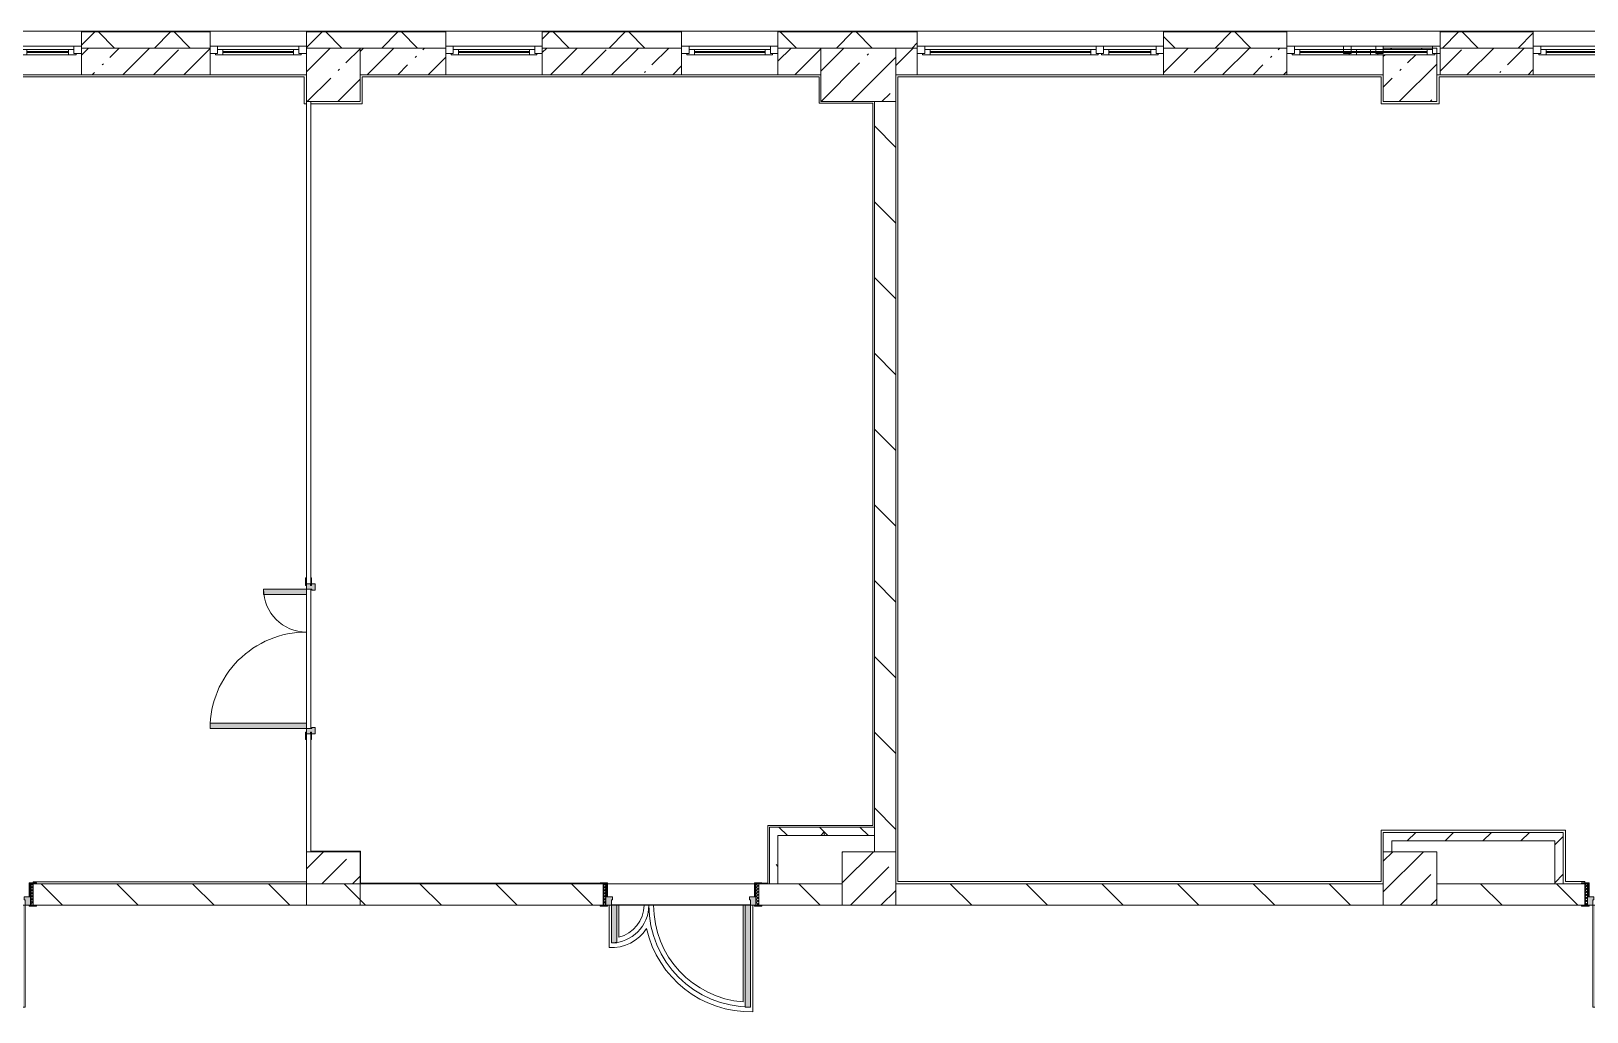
# Model space of a CAD drawing. Header units: millimetres. Extents: x 957 to 217451, y -8553 to 29000.
# Drawn here: x 193421 to 207941, y 12405 to 21558 of the extents above; entities that cross this region are included whole.
import ezdxf

# ---------------------------------------------------------------- set-up
doc = ezdxf.new("R2010")
doc.units = ezdxf.units.MM
for name, color, linetype, lineweight, true_color in [('A-DOOR-3', 7, 'Continuous', 5, 0xaaaaaa), ('A-DOOR-4', 7, 'Continuous', 5, 0xe2e2e2), ('A-DOOR-FRAM-3', 7, 'Continuous', 5, 0xe2e2e2), ('A-DOOR-FRAM-4', 7, 'Continuous', 5, 0xaaaaaa), ('A-FLOR-2', 7, 'Continuous', 5, 0xaaaaaa), ('I-WALL-4', 7, 'Continuous', 5, 0x787878)]:
    doc.layers.add(name, color=color, linetype=linetype, lineweight=lineweight, true_color=true_color)
for name, color, linetype, lineweight in [('A-GLAZ-2', 7, 'Continuous', 5), ('A-WALL', 7, 'Continuous', 9), ('A-WALL-2', 7, 'Continuous', 5), ('I-WALL-2', 7, 'Continuous', 5), ('S-COLS-2', 7, 'Continuous', 5)]:
    doc.layers.add(name, color=color, linetype=linetype, lineweight=lineweight)
pattern_1 = [(45, (90440.88, 0), (-285.1231, 285.1231), []), (45, (90726, 0), (-285.1231, 285.1231), [504.031, -100.806, 16.764, -84.042])]
pattern_2 = [(135, (90440.9, 0), (-353.5534, -353.5534), [])]
pattern_3 = [(135, (90440.9, 0), (-377.1708, -377.1708), [533.4, -88.9, 17.78, -88.9]), (135, (90440.9, 376.94), (-377.1708, -377.1708), []), (50, (90440.9, 0), (637.6445, -55.7866), [66.675, -733.425]), (355, (90440.9, 0), (-123.3494, 668.6992), [53.34, -586.74]), (100.451, (90494, -4.65), (514.299, 612.908), [56.665, -623.315]), (46.184, (90440.9, 177.8), (948.7764, -147.1497), [100.012, -1100.137]), (96.636, (90519.9, 165.5), (830.909, 865.997), [84.998, -934.973]), (351.184, (90440.9, 177.8), (830.918, 865.988), [80.01, -880.11]), (21, (90529.8, 133.35), (530.6506, -357.9283), [66.675, -733.425]), (326, (90529.8, 133.35), (216.308, 644.6585), [53.34, -586.74]), (71.451, (90574, 103.5), (746.9596, 286.7243), [56.665, -623.315]), (37.5, (90440.88, 0), (10.81053, 295.9426), [16.764, -562.864, 16.764, -578.866, -588.962]), (37.5, (90440.88, 0), (10.81053, 295.9426), [-1175.258, 16.764, -572.198]), (7.5, (90440.88, 0), (233.8692, 350.63175), [16.764, -322.834, 16.764, -549.529, -224.472]), (7.5, (90440.88, 0), (233.8692, 350.63175), [-905.891, 16.764, -207.708]), (327.5, (90242.63, 0), (474.5678, -20.0513), [16.764, -205.486, 16.764, -676.656, -920.115]), (327.5, (90242.63, 0), (474.5678, -20.0513), [-915.67, 16.764, -903.351]), (317.5, (90153.73, 0), (518.4522, 88.9934), [16.764, -272.161, 16.764, -443.738, -653.415]), (317.5, (90153.73, 0), (518.4522, 88.9934), [-749.427, 16.764, -636.651])]
pattern_4 = [(45, (90440.88, 0), (-176.7767, 176.7767), [])]

# ---------------------------------------------------------------- blocks, each defined once
blk = doc.blocks.new('120_Окно_СКБ_1Ст - 120_Окно_СКБ_1Ст 900х2500_h_ с форточкой-22877787-3_2_1_птичка')
at = {"layer": 'A-GLAZ-2'}
for p, q in [((-450, -127), (-450, -57)), ((-450, -57), (-380, -57)), ((450, -57), (-450, -57)), ((-380, -127), (-450, -127)), ((-450, -127), (-400, -127)), ((-380, -127), (-400, -127)), ((-400, -127), (-400, -137)), ((-400, -137), (400, -137)), ((400, -137), (-400, -137)), ((-380, -57), (-380, -127)), ((380, -87), (-380, -87)), ((-380, -87), (-380, -127)), ((-330, -137), (-330, -87)), ((-330, -107), (330, -107)), ((330, -117), (-330, -117)), ((330, -137), (330, -87)), ((380, -127), (380, -57)), ((380, -57), (450, -57)), ((380, -127), (380, -87)), ((450, -127), (380, -127)), ((400, -127), (380, -127)), ((400, -137), (400, -127)), ((450, -57), (450, -127))]:
    blk.add_line(p, q, dxfattribs=at)
blk = doc.blocks.new('120_Окно_СКБ_1Ст - 120_Окно_СКБ_1Ст 900х2500_h_ с форточкой-22876038-3_2_1_птичка')
at = {"layer": 'A-GLAZ-2'}
for p, q in [((-450, -127), (-450, -57)), ((-450, -57), (-380, -57)), ((450, -57), (-450, -57)), ((-380, -127), (-450, -127)), ((-450, -127), (-400, -127)), ((-380, -127), (-400, -127)), ((-400, -127), (-400, -137)), ((-400, -137), (400, -137)), ((400, -137), (-400, -137)), ((-380, -57), (-380, -127)), ((380, -87), (-380, -87)), ((-380, -87), (-380, -127)), ((-330, -137), (-330, -87)), ((-330, -107), (330, -107)), ((330, -117), (-330, -117)), ((330, -137), (330, -87)), ((380, -127), (380, -57)), ((380, -57), (450, -57)), ((380, -127), (380, -87)), ((450, -127), (380, -127)), ((400, -127), (380, -127)), ((400, -127), (450, -127)), ((400, -137), (400, -127)), ((450, -57), (450, -127))]:
    blk.add_line(p, q, dxfattribs=at)
blk = doc.blocks.new('120_Окно_СКБ_1Ст - 120_Окно_СКБ_1Ст 900х2500_h_ с форточкой-V211-3_2_1_птичка')
at = {"layer": 'A-GLAZ-2'}
for p, q in [((-450, -127), (-450, -57)), ((-450, -57), (-380, -57)), ((450, -57), (-450, -57)), ((-380, -127), (-450, -127)), ((-450, -127), (-400, -127)), ((-380, -127), (-400, -127)), ((-400, -127), (-400, -137)), ((-400, -137), (400, -137)), ((400, -137), (-400, -137)), ((-380, -57), (-380, -127)), ((380, -87), (-380, -87)), ((-380, -87), (-380, -127)), ((-330, -137), (-330, -87)), ((-330, -107), (330, -107)), ((330, -117), (-330, -117)), ((330, -137), (330, -87)), ((380, -127), (380, -57)), ((380, -57), (450, -57)), ((380, -127), (380, -87)), ((450, -127), (380, -127)), ((400, -127), (380, -127)), ((400, -127), (450, -127)), ((400, -137), (400, -127)), ((450, -57), (450, -127))]:
    blk.add_line(p, q, dxfattribs=at)
blk = doc.blocks.new('120_Окно_СКБ_2Ст_Фрамуга сверху - 120_Окно_СКБ_2Ст_2300х2500_h_ ДОО-19727959-3_2_1_птичка')
at = {"layer": 'A-GLAZ-2'}
for p, q in [((-1150, -127), (-1150, -57)), ((-1150, -57), (-1080, -57)), ((1150, -57), (-1150, -57)), ((-1080, -127), (-1150, -127)), ((-1150, -127), (-1100, -127)), ((-1080, -127), (-1100, -127)), ((-1100, -127), (-1100, -137)), ((-1100, -137), (540, -137)), ((540, -137), (-1100, -137)), ((-1080, -57), (-1080, -127)), ((-1080, -57), (1080, -57)), ((520, -87), (-1080, -87)), ((-1080, -87), (-1080, -127)), ((-1030, -137), (-1030, -87)), ((-1030, -107), (470, -107)), ((470, -117), (-1030, -117)), ((470, -137), (470, -87)), ((520, -127), (520, -57)), ((520, -57), (590, -57)), ((520, -127), (520, -87)), ((590, -127), (520, -127)), ((540, -127), (520, -127)), ((540, -127), (570, -127)), ((540, -127), (570, -127)), ((540, -137), (540, -127)), ((590, -127), (570, -127)), ((570, -127), (570, -137)), ((570, -137), (1100, -137)), ((1100, -137), (570, -137)), ((590, -57), (590, -127)), ((1080, -87), (590, -87)), ((590, -87), (590, -127)), ((640, -137), (640, -87)), ((640, -107), (1030, -107)), ((1030, -117), (640, -117)), ((1030, -137), (1030, -87)), ((1080, -127), (1080, -57)), ((1080, -57), (1150, -57)), ((1080, -127), (1080, -87)), ((1150, -127), (1080, -127)), ((1100, -127), (1080, -127)), ((1100, -127), (1150, -127)), ((1100, -137), (1100, -127)), ((1150, -57), (1150, -127))]:
    blk.add_line(p, q, dxfattribs=at)
blk = doc.blocks.new('120_Окно_СКБ_2Ст_Фрамуга сверху - 120_Окно_СКБ_2Ст_2300х2500_h_ ДОО-23103760-3_2_1_птичка')
at = {"layer": 'A-GLAZ-2'}
for p, q in [((-1150, -127), (-1150, -57)), ((-1150, -57), (-1080, -57)), ((1150, -57), (-1150, -57)), ((-1080, -127), (-1150, -127)), ((-1150, -127), (-1100, -127)), ((-1080, -127), (-1100, -127)), ((-1100, -127), (-1100, -137)), ((-1100, -137), (540, -137)), ((540, -137), (-1100, -137)), ((-1080, -57), (-1080, -127)), ((-1080, -57), (1080, -57)), ((520, -87), (-1080, -87)), ((-1080, -87), (-1080, -127)), ((-1030, -137), (-1030, -87)), ((-1030, -107), (470, -107)), ((470, -117), (-1030, -117)), ((470, -137), (470, -87)), ((520, -127), (520, -57)), ((520, -57), (590, -57)), ((520, -127), (520, -87)), ((590, -127), (520, -127)), ((540, -127), (520, -127)), ((540, -127), (570, -127)), ((540, -127), (570, -127)), ((540, -137), (540, -127)), ((590, -127), (570, -127)), ((570, -127), (570, -137)), ((570, -137), (1100, -137)), ((1100, -137), (570, -137)), ((590, -57), (590, -127)), ((1080, -87), (590, -87)), ((590, -87), (590, -127)), ((640, -137), (640, -87)), ((640, -107), (1030, -107)), ((1030, -117), (640, -117)), ((1030, -137), (1030, -87)), ((1080, -127), (1080, -57)), ((1080, -57), (1150, -57)), ((1080, -127), (1080, -87)), ((1150, -127), (1080, -127)), ((1100, -127), (1080, -127)), ((1100, -127), (1150, -127)), ((1100, -137), (1100, -127)), ((1150, -57), (1150, -127))]:
    blk.add_line(p, q, dxfattribs=at)
blk = doc.blocks.new('110_Дверь_СКБ_2Ст - Д-6_л__ ДОО_Дв_1450x2100h_Дверь из раздевальной в коридор-32357677-3_2_1_птичка')
at = {"layer": 'A-DOOR-3'}
h = blk.add_hatch(dxfattribs=at)
h.set_pattern_fill('FP_86', color=256, style=0, pattern_type=2)
h.set_pattern_definition([(135, (1576.41, 164.685), (-14.14214, -14.14214), []), (225, (1576.41, 164.685), (14.14214, -14.14214), [])])
h.paths.add_polyline_path([(712, 100), (712, -100), (737, -100), (737, 100)])
at = {"layer": 'A-DOOR-4'}
for points in [[(-638, 1050), (-638, 100), (-588, 100), (-588, 1050), (-614, 1050)], [(642, 450), (612, 450), (612, 100), (662, 100), (662, 450)]]:
    blk.add_hatch(color=256, dxfattribs=at).paths.add_polyline_path(points)
h = blk.add_hatch(color=256, dxfattribs=at)
h.paths.add_polyline_path([(673, 100), (662, 100), (662, 50), (652, 50), (652, 20), (712, 20), (712, 100), (683, 100)])
h.paths.add_polyline_path([(-658, 100), (-688, 96), (-688, 20), (-628, 20), (-628, 50), (-638, 50), (-638, 100)])
at = {"layer": 'A-DOOR-FRAM-3'}
for points in [[(-673, 108), (-743, 108), (-743, 100), (-673, 100)], [(-673, 20), (-688, 20), (-688, -100), (-673, -100), (-673, -35)], [(767, 108), (697, 108), (697, 100), (767, 100)], [(712, 20), (697, 20), (697, -100), (712, -100), (712, -35)], [(-743, -100), (-743, -108), (-673, -108), (-673, -100), (-713, -100)], [(712, -100), (697, -100), (697, -108), (767, -108), (767, -100), (737, -100)]]:
    blk.add_hatch(color=256, dxfattribs=at).paths.add_polyline_path(points)
at = {"layer": 'A-DOOR-FRAM-4'}
h = blk.add_hatch(dxfattribs=at)
h.set_pattern_fill('FP_87', color=256, style=0, pattern_type=2)
h.set_pattern_definition([(45, (-546.384, 164.685), (-14.1421, 14.1421), []), (135, (-546.384, 164.685), (-14.1421, -14.1421), [])])
h.paths.add_polyline_path([(-713, 100), (-713, -100), (-688, -100), (-688, 100)])
at = {"layer": 'A-DOOR-3'}
for p, q in [((-638, 1050), (-638, 100)), ((-588, 1050), (-638, 1050)), ((-588, 100), (-588, 1050)), ((662, 450), (612, 450)), ((612, 450), (612, 100)), ((662, 100), (662, 450)), ((-638, 100), (-588, 100)), ((612, 100), (662, 100))]:
    blk.add_line(p, q, dxfattribs=at)
for centre, radius, start, end in [((-638, 100), 950, 0, 90), ((662, 100), 350, 90, 180)]:
    blk.add_arc(centre, radius, start, end, dxfattribs=at)
at = {"layer": 'A-DOOR-FRAM-4'}
for p, q in [((-673, 108), (-743, 108)), ((-743, 108), (-743, 100)), ((-743, 100), (-673, 100)), ((-688, 100), (-713, 100)), ((-713, 100), (-713, -100)), ((-638, 100), (-688, 100)), ((-688, 100), (-688, 20)), ((-688, 20), (-628, 20)), ((-688, -100), (-688, 100)), ((-673, 20), (-688, 20)), ((-688, 20), (-688, -100)), ((-673, 100), (-673, 108)), ((-673, -100), (-673, 20)), ((-638, 50), (-638, 100)), ((-628, 50), (-638, 50)), ((-628, 20), (-628, 50)), ((662, 50), (652, 50)), ((652, 50), (652, 20)), ((652, 20), (712, 20)), ((662, 100), (662, 50)), ((712, 100), (662, 100)), ((767, 108), (697, 108)), ((697, 108), (697, 100)), ((697, 100), (767, 100)), ((712, 20), (697, 20)), ((697, 20), (697, -100)), ((712, 20), (712, 100)), ((737, 100), (712, 100)), ((712, 100), (712, -100)), ((712, -100), (712, 20)), ((737, -100), (737, 100)), ((767, 100), (767, 108)), ((-673, -100), (-743, -100)), ((-743, -100), (-743, -108)), ((-743, -108), (-673, -108)), ((-713, -100), (-688, -100)), ((-688, -100), (-673, -100)), ((-673, -108), (-673, -100)), ((697, -100), (712, -100)), ((767, -100), (697, -100)), ((697, -100), (697, -108)), ((697, -108), (767, -108)), ((712, -100), (737, -100)), ((767, -108), (767, -100))]:
    blk.add_line(p, q, dxfattribs=at)
blk = doc.blocks.new('BSC_Колонна _Прямоугольная - 500х500-23282985-3_2_1_птичка')
at = {"layer": 'S-COLS-2'}
h = blk.add_hatch(dxfattribs=at)
h.set_pattern_fill('FP_97', color=256, style=0, pattern_type=2)
h.set_pattern_definition([(45, (-115850.45, -21150), (-285.1231, 285.1231), []), (45, (-115565.32, -21150), (-285.1231, 285.1231), [504.031, -100.806, 16.764, -84.042])])
h.paths.add_polyline_path([(250, -250), (250, 250), (-250, 250), (-250, 238), (210, 238), (210, 198), (230, 198), (230, 188), (-250, 188), (-250, -250), (216, -250)])
for p, q in [((250, 250), (-250, 250)), ((-250, 250), (-250, 238)), ((-250, 188), (-250, -250)), ((250, -250), (250, 250)), ((-250, -250), (250, -250))]:
    blk.add_line(p, q, dxfattribs=at)
blk = doc.blocks.new('BSC_Колонна _Прямоугольная - 500х500-23282986-3_2_1_птичка')
at = {"layer": 'S-COLS-2'}
h = blk.add_hatch(dxfattribs=at)
h.set_pattern_fill('FP_107', color=256, style=0, pattern_type=2)
h.set_pattern_definition([(45, (-105800, -21150), (-285.1231, 285.1231), []), (45, (-105514.88, -21150), (-285.1231, 285.1231), [504.031, -100.806, 16.764, -84.042])])
h.paths.add_polyline_path([(-245, -250), (250, -250), (250, 250), (-250, 250), (-250, -250)])
for p, q in [((250, 250), (-250, 250)), ((-250, 250), (-250, -250)), ((250, -250), (250, 250)), ((-250, -250), (250, -250))]:
    blk.add_line(p, q, dxfattribs=at)
blk = doc.blocks.new('BSC_Колонна _Прямоугольная - 700х500-V264-3_2_1_птичка')
at = {"layer": 'S-COLS-2'}
h = blk.add_hatch(dxfattribs=at)
h.set_pattern_fill('FP_112', color=256, style=0, pattern_type=2)
h.set_pattern_definition([(45, (-110700, -21150), (-285.1231, 285.1231), []), (45, (-110414.88, -21150), (-285.1231, 285.1231), [504.031, -100.806, 16.764, -84.042])])
h.paths.add_polyline_path([(343, -250), (350, -250), (350, 250), (-350, 250), (-350, -250), (237, -250)])
for p, q in [((350, 250), (-350, 250)), ((-350, 250), (-350, -250)), ((350, -250), (350, 250)), ((-350, -250), (350, -250))]:
    blk.add_line(p, q, dxfattribs=at)
blk = doc.blocks.new('110_Дверь_СКБ_2Ст - Д-5_п_ Из игровой в коридор-32357676-3_2_1_птичка')
at = {"layer": 'A-DOOR-4'}
for points in [[(-638, 226), (-638, 20), (-588, 20), (-588, 920), (-638, 920), (-638, 786)], [(612, 24), (612, 20), (662, 24), (662, 420), (612, 420), (612, 40)]]:
    blk.add_hatch(color=256, dxfattribs=at).paths.add_polyline_path(points)
h = blk.add_hatch(color=256, dxfattribs=at)
h.paths.add_polyline_path([(-688, 19), (-688, -60), (-628, -60), (-628, -30), (-638, -30), (-638, 20), (-688, 20)])
h.paths.add_polyline_path([(652, -60), (712, -60), (712, 20), (662, 15), (662, -30), (652, -30)])
at = {"layer": 'A-DOOR-FRAM-3'}
for points in [[(-742, 20), (-672, 20), (-672, 28), (-742, 28)], [(698, 20), (768, 24), (768, 28), (698, 24)], [(-742, -28), (-688, -28), (-688, -20), (-742, -20)], [(712, -28), (768, -28), (768, -20), (712, -20)]]:
    blk.add_hatch(color=256, dxfattribs=at).paths.add_polyline_path(points)
at = {"layer": 'A-DOOR-3'}
for p, q in [((-638, 920), (-638, 20)), ((-588, 920), (-638, 920)), ((-588, 20), (-588, 920)), ((662, 420), (612, 420)), ((612, 420), (612, 20)), ((662, 20), (662, 420)), ((-638, 20), (-588, 20)), ((612, 20), (662, 20))]:
    blk.add_line(p, q, dxfattribs=at)
for centre, radius, start, end in [((-638, 20), 900, 0, 90), ((662, 20), 400, 90, 180)]:
    blk.add_arc(centre, radius, start, end, dxfattribs=at)
at = {"layer": 'A-DOOR-FRAM-4'}
for p, q in [((-672, 28), (-742, 28)), ((-742, 28), (-742, 20)), ((-742, 20), (-672, 20)), ((-638, 20), (-688, 20)), ((-688, 20), (-688, -60)), ((-672, 20), (-672, 28)), ((-638, -30), (-638, 20)), ((662, 20), (662, -30)), ((712, 20), (662, 20)), ((768, 28), (698, 28)), ((698, 28), (698, 20)), ((698, 20), (768, 20)), ((712, -60), (712, 20)), ((768, 20), (768, 28)), ((-672, -20), (-742, -20)), ((-742, -20), (-742, -28)), ((-742, -28), (-672, -28)), ((-688, -60), (-628, -60)), ((-672, -19), (-688, -19)), ((-688, -19), (-688, -20)), ((-688, -20), (-672, -20)), ((-672, -20), (-672, -19)), ((-672, -28), (-672, -20)), ((-628, -30), (-638, -30)), ((-628, -60), (-628, -30)), ((662, -30), (652, -30)), ((652, -30), (652, -60)), ((652, -60), (712, -60)), ((712, -19), (698, -19)), ((698, -19), (698, -20)), ((698, -20), (712, -20)), ((768, -20), (698, -20)), ((698, -20), (698, -28)), ((698, -28), (768, -28)), ((712, -20), (712, -19)), ((768, -28), (768, -20))]:
    blk.add_line(p, q, dxfattribs=at)
blk = doc.blocks.new('120_Окно_СКБ_1Ст - 120_Окно_СКБ_1Ст 900х2500_h_ с форточкой-V282-3_2_1_птичка')
at = {"layer": 'A-GLAZ-2'}
for p, q in [((-450, -127), (-450, -57)), ((-450, -57), (-380, -57)), ((450, -57), (-450, -57)), ((-380, -127), (-450, -127)), ((-380, -127), (-400, -127)), ((-400, -127), (-400, -137)), ((-400, -137), (400, -137)), ((400, -137), (-400, -137)), ((-380, -57), (-380, -127)), ((380, -87), (-380, -87)), ((-380, -87), (-380, -127)), ((-330, -137), (-330, -87)), ((-330, -107), (330, -107)), ((330, -117), (-330, -117)), ((330, -137), (330, -87)), ((380, -127), (380, -57)), ((380, -57), (450, -57)), ((380, -127), (380, -87)), ((450, -127), (380, -127)), ((400, -127), (380, -127)), ((400, -137), (400, -127)), ((420, -127), (450, -127)), ((450, -57), (450, -127))]:
    blk.add_line(p, q, dxfattribs=at)
blk = doc.blocks.new('110_Дверь_СКБ_2Ст - Д-6_п__ ДОО_Дв_1450x2100h_Дверь из раздевальной в коридор-32358047-3_2_1_птичка')
at = {"layer": 'A-DOOR-3'}
h = blk.add_hatch(dxfattribs=at)
h.set_pattern_fill('FP_130', color=256, style=0, pattern_type=2)
h.set_pattern_definition([(225, (1576.41, -164.685), (-14.14214, 14.14214), []), (135, (1576.41, -164.685), (14.14214, 14.14214), [])])
h.paths.add_polyline_path([(738, -100), (738, 100), (712, 100), (712, -100)])
at = {"layer": 'A-DOOR-4'}
h = blk.add_hatch(color=256, dxfattribs=at)
h.paths.add_polyline_path([(-688, -100), (-638, -100), (-638, -50), (-628, -50), (-628, -20), (-688, -20), (-688, -96)])
h.paths.add_polyline_path([(712, -100), (712, -20), (652, -20), (652, -50), (662, -50), (662, -100), (680, -100)])
for points in [[(-638, -1050), (-588, -1050), (-588, -100), (-638, -100), (-638, -398)], [(662, -450), (662, -100), (612, -100), (612, -450), (638, -450)]]:
    blk.add_hatch(color=256, dxfattribs=at).paths.add_polyline_path(points)
at = {"layer": 'A-DOOR-FRAM-3'}
for points in [[(-688, 100), (-672, 100), (-672, 108), (-742, 108), (-742, 100), (-712, 100)], [(-672, -20), (-672, 100), (-688, 100), (-688, -20)], [(738, 100), (768, 100), (768, 108), (698, 106), (698, 100), (712, 100)], [(704, -20), (712, -20), (712, 100), (698, 100), (698, -20)], [(-712, -108), (-672, -108), (-672, -100), (-742, -100), (-742, -108)], [(738, -108), (768, -108), (768, -100), (698, -100), (698, -108), (720, -108)]]:
    blk.add_hatch(color=256, dxfattribs=at).paths.add_polyline_path(points)
at = {"layer": 'A-DOOR-FRAM-4'}
h = blk.add_hatch(dxfattribs=at)
h.set_pattern_fill('FP_131', color=256, style=0, pattern_type=2)
h.set_pattern_definition([(315, (-546.384, -164.685), (-14.1421, -14.1421), []), (225, (-546.384, -164.685), (-14.1421, 14.1421), [])])
h.paths.add_polyline_path([(-712, -100), (-688, -96), (-688, 100), (-712, 100), (-712, 35)])
at = {"layer": 'A-DOOR-3'}
for p, q in [((-638, -100), (-588, -100)), ((-638, -1050), (-638, -100)), ((-588, -100), (-588, -1050)), ((612, -100), (662, -100)), ((612, -450), (612, -100)), ((662, -100), (662, -450)), ((662, -450), (612, -450)), ((-588, -1050), (-638, -1050))]:
    blk.add_line(p, q, dxfattribs=at)
for centre, radius, start, end in [((-638, -100), 950, 270, 360), ((662, -100), 350, 180, 270)]:
    blk.add_arc(centre, radius, start, end, dxfattribs=at)
at = {"layer": 'A-DOOR-FRAM-4'}
for p, q in [((-742, 108), (-672, 108)), ((-742, 100), (-742, 108)), ((-672, 100), (-742, 100)), ((-712, 100), (-688, 100)), ((-712, -100), (-712, 100)), ((-688, 100), (-688, -100)), ((-688, 100), (-672, 100)), ((-688, -20), (-688, 100)), ((-672, 108), (-672, 100)), ((-672, 100), (-672, -20)), ((698, 100), (698, 108)), ((698, 108), (768, 108)), ((698, -20), (698, 100)), ((698, 100), (712, 100)), ((768, 100), (698, 100)), ((712, -100), (712, 100)), ((712, 100), (738, 100)), ((712, 100), (712, -20)), ((738, 100), (738, -100)), ((768, 108), (768, 100)), ((-742, -100), (-672, -100)), ((-742, -108), (-742, -100)), ((-672, -108), (-742, -108)), ((-688, -100), (-712, -100)), ((-688, -20), (-628, -20)), ((-688, -100), (-688, -20)), ((-638, -100), (-688, -100)), ((-672, -20), (-688, -20)), ((-672, -100), (-672, -108)), ((-638, -50), (-638, -100)), ((-628, -50), (-638, -50)), ((-628, -20), (-628, -50)), ((652, -20), (712, -20)), ((652, -50), (652, -20)), ((662, -50), (652, -50)), ((662, -100), (662, -50)), ((712, -100), (662, -100)), ((712, -20), (698, -20)), ((698, -108), (698, -100)), ((698, -100), (768, -100)), ((768, -108), (698, -108)), ((712, -20), (712, -100)), ((738, -100), (712, -100)), ((768, -100), (768, -108))]:
    blk.add_line(p, q, dxfattribs=at)

msp = doc.modelspace()

# ---------------------------------------------------------------- hatches: boundary and pattern name
at = {"layer": 'A-WALL-2'}
h = msp.add_hatch(dxfattribs=at)
h.set_pattern_fill('FP_60', color=256, style=0, pattern_type=2)
h.set_pattern_definition([(45, (90440.9, 0), (-353.5534, 353.5534), []), (135, (90440.9, 0), (-353.5534, -353.5534), [])])
h.paths.add_polyline_path([(201490.9, 21400), (201690.9, 21400), (201690.9, 21550), (200391.3, 21550), (200391.3, 21400), (201377.6, 21400)])
h.paths.add_polyline_path([(183750.9, 21400), (183750.9, 21550), (183730.9, 21545.4), (183730.9, 21400)])
h.paths.add_polyline_path([(191100.9, 21400), (191590.9, 21400), (191590.9, 21550), (187050.9, 21550), (187050.9, 21400), (191020.9, 21400)])
h.paths.add_polyline_path([(193890.9, 21400), (195091.1, 21400), (195091.1, 21550), (193890.9, 21550), (193890.9, 21520)])
h.paths.add_polyline_path([(195991.1, 21400), (197291.3, 21400), (197291.3, 21550), (195991.1, 21550), (195991.1, 21508.4)])
h.paths.add_polyline_path([(199491.3, 21400), (199491.3, 21550), (198191.3, 21550), (198191.3, 21400)])
h.paths.add_polyline_path([(209691.1, 21400), (209691.1, 21550), (208341.3, 21550), (208341.3, 21400), (208835.2, 21400)])
h.paths.add_polyline_path([(212564.1, 21400), (215670.9, 21400), (215670.9, 21550), (210591.1, 21550), (210591.1, 21400), (211870.9, 21400)])
h.paths.add_polyline_path([(207441.3, 21400), (207441.3, 21550), (206571.3, 21550), (206571.3, 21400), (206970.8, 21400)])
h.paths.add_polyline_path([(205141.3, 21400), (205141.3, 21550), (203990.9, 21550), (203990.9, 21400), (205106.4, 21400)])
at = {"layer": 'I-WALL-2'}
h = msp.add_hatch(dxfattribs=at)
h.set_pattern_fill('FP_57', color=256, style=0, pattern_type=2)
h.set_pattern_definition(pattern_1)
h.paths.add_polyline_path([(201539.9, 21150), (201690.9, 21150), (201690.9, 21400), (201490.9, 21400), (201490.9, 21150), (201535.3, 21150)])
h.paths.add_polyline_path([(211304.7, 21150), (211480.9, 21150), (211480.9, 21400), (211290.9, 21400), (211290.9, 21150)])
h.paths.add_polyline_path([(200786, 21150), (200790.9, 21151.7), (200790.9, 21400), (200391.3, 21400), (200391.3, 21150), (200775.9, 21150)])
h.paths.add_polyline_path([(203990.9, 21150), (205141.3, 21150), (205141.3, 21400), (203990.9, 21400)])
h.paths.add_polyline_path([(209691.1, 21150), (209691.1, 21400), (208341.3, 21400), (208341.3, 21150), (208835.2, 21150)])
h.paths.add_polyline_path([(207441.3, 21150), (207441.3, 21400), (206571.3, 21400), (206571.3, 21150), (206970.8, 21150)])
h.paths.add_polyline_path([(198191.3, 21150), (199491.3, 21150), (199491.3, 21400), (198191.3, 21400)])
h.paths.add_polyline_path([(196716.6, 21150), (197291.3, 21150), (197291.3, 21400), (196490.9, 21400), (196490.9, 21150), (196510.9, 21150)])
h.paths.add_polyline_path([(193920, 21150), (195091.1, 21150), (195091.1, 21400), (193890.9, 21400), (193890.9, 21150)])
h.paths.add_polyline_path([(191560.9, 21150), (191590.9, 21150), (191590.9, 21400), (191240.9, 21400), (191240.9, 21150), (191260.9, 21150)])
h = msp.add_hatch(dxfattribs=at)
h.set_pattern_fill('FP_61', color=256, style=0, pattern_type=2)
h.set_pattern_definition(pattern_2)
h.paths.add_polyline_path([(201490.9, 13900), (201490.9, 20900), (201290.9, 20900), (201290.9, 13900), (201377.6, 13900)])
h = msp.add_hatch(dxfattribs=at)
h.set_pattern_fill('FP_62', color=256, style=0, pattern_type=2)
h.set_pattern_definition(pattern_4)
h.paths.add_polyline_path([(206120.9, 14000), (207721.3, 14000), (207721.3, 14080), (206120.9, 14080)])
h = msp.add_hatch(dxfattribs=at)
h.set_pattern_fill('FP_62', color=256, style=0, pattern_type=2)
h.set_pattern_definition(pattern_4)
h.paths.add_polyline_path([(207721.3, 13600), (207721.3, 14000), (207641.3, 14000), (207641.3, 13600)])
h = msp.add_hatch(dxfattribs=at)
h.set_pattern_fill('FP_61', color=256, style=0, pattern_type=2)
h.set_pattern_definition(pattern_2)
h.paths.add_polyline_path([(210837.9, 13400), (211370.9, 13400), (211370.9, 13600), (209371.3, 13600), (209371.3, 13400), (210820.9, 13400)])
h.paths.add_polyline_path([(201490.9, 13400), (206040.9, 13400), (206040.9, 13600), (201490.9, 13600), (201490.9, 13534.8)])
h.paths.add_polyline_path([(200215.9, 13400), (200990.9, 13405), (200990.9, 13600), (200210.9, 13600), (200210.9, 13400)])
h.paths.add_polyline_path([(191540.9, 13400), (191990.9, 13400), (191990.9, 13600), (191540.9, 13600), (191540.9, 13534.8)])
h.paths.add_polyline_path([(198760.9, 13400), (198755.9, 13600), (193440.9, 13600), (193440.9, 13400), (198730.9, 13400)])
h.paths.add_polyline_path([(207921.3, 13400), (207921.3, 13600), (206540.9, 13600), (206540.9, 13400), (207891.3, 13400)])
at = {"layer": 'I-WALL-4'}
h = msp.add_hatch(dxfattribs=at)
h.set_pattern_fill('FP_65', color=256, style=0, pattern_type=2)
h.set_pattern_definition(pattern_3)
h.paths.add_polyline_path([(200390.9, 13600), (200390.9, 14130), (200310.9, 14130), (200310.9, 13600)])
h = msp.add_hatch(dxfattribs=at)
h.set_pattern_fill('FP_65', color=256, style=0, pattern_type=2)
h.set_pattern_definition(pattern_3)
h.paths.add_polyline_path([(200990.9, 14050), (201290.9, 14050), (201290.9, 14130), (200390.9, 14130), (200390.9, 14050), (200775.9, 14050)])
at = {"layer": 'S-COLS-2'}
h = msp.add_hatch(dxfattribs=at)
h.set_pattern_fill('FP_57', color=256, style=0, pattern_type=2)
h.set_pattern_definition(pattern_1)
h.paths.add_polyline_path([(196490.9, 13600), (196490.9, 13900), (195990.9, 13900), (195990.9, 13600)])
h = msp.add_hatch(dxfattribs=at)
h.set_pattern_fill('FP_57', color=256, style=0, pattern_type=2)
h.set_pattern_definition(pattern_1)
h.paths.add_polyline_path([(201377.6, 13400), (201490.9, 13400), (201490.9, 13900), (200990.9, 13900), (200990.9, 13400)])
h = msp.add_hatch(dxfattribs=at)
h.set_pattern_fill('FP_57', color=256, style=0, pattern_type=2)
h.set_pattern_definition(pattern_1)
h.paths.add_polyline_path([(206540.9, 13400), (206540.9, 13900), (206040.9, 13900), (206040.9, 13400)])

# ---------------------------------------------------------------- linework, layer by layer
at = {"layer": 'A-FLOR-2'}
for p, q in [((195970.9, 21130), (191260.9, 21130)), ((195970.9, 20880), (195970.9, 21130)), ((200775.9, 21130), (196510.9, 21130)), ((196510.9, 21130), (196510.9, 20880)), ((200775.9, 20885), (200775.9, 21130)), ((201510.9, 21130), (201510.9, 13621)), ((206021.3, 21130), (201510.9, 21130)), ((206021.3, 20880), (206021.3, 21130)), ((210571.1, 21130), (206561.3, 21130)), ((206561.3, 21130), (206561.3, 20880)), ((195991.1, 20880), (195970.9, 20880)), ((196510.9, 20880), (196030.9, 20880)), ((201275.9, 20885), (200775.9, 20885)), ((201275.9, 14145), (201275.9, 20885)), ((206561.3, 20880), (206021.3, 20880)), ((200295.9, 13605), (200295.9, 14145)), ((200295.9, 14145), (201275.9, 14145)), ((206019.9, 13621), (206019.9, 14101)), ((206019.9, 14101), (207742.3, 14101)), ((207742.3, 14101), (207742.3, 13621)), ((196030.7, 13905), (196495.9, 13905)), ((196495.9, 13905), (196495.9, 13605)), ((193440.9, 13608), (193440.9, 13620)), ((193440.9, 13620), (195990.9, 13620)), ((196495.9, 13605), (198730.9, 13605)), ((200240.9, 13605), (200295.9, 13605)), ((201510.9, 13621), (206019.9, 13621)), ((207742.3, 13621), (207921.3, 13621)), ((207921.3, 13621), (207921.3, 13608)), ((198815.1, 13400), (198815.1, 13005.6)), ((198835.9, 13405), (200135.9, 13405)), ((198905.1, 13400), (198885.9, 13400)), ((198905.1, 13102.9), (198905.1, 13400)), ((199231.3, 13400), (199141.3, 13400)), ((200085.9, 13400), (200066.3, 13400)), ((200066.3, 13400), (200066.3, 12497.7)), ((200156.3, 12405.2), (200156.3, 13400))]:
    msp.add_line(p, q, dxfattribs=at)
for centre, radius, start, end in [((198836.3, 13400), 305, 283.0427, 360), ((200136.3, 13400), 905, 180, 265.56313), ((198836.3, 13400), 395, 266.92799, 326.45952), ((200136.3, 13400), 995, 192.67054, 271.1511)]:
    msp.add_arc(centre, radius, start, end, dxfattribs=at)
at = {"layer": 'A-WALL'}
for p, q in [((195091.1, 21553), (193890.9, 21553)), ((195091.1, 21550), (193890.9, 21550)), ((197291.3, 21553), (195991.1, 21553)), ((197291.3, 21550), (195991.1, 21550)), ((199491.3, 21553), (198191.3, 21553)), ((199491.3, 21550), (198191.3, 21550)), ((201690.9, 21553), (200391.3, 21553)), ((201690.9, 21550), (200391.3, 21550)), ((205141.3, 21553), (203990.9, 21553)), ((205141.3, 21550), (203990.9, 21550)), ((207441.3, 21553), (206571.3, 21553)), ((207441.3, 21550), (206571.3, 21550)), ((195091.1, 21400), (193890.9, 21400)), ((197291.3, 21400), (196490.9, 21400)), ((199491.3, 21400), (198191.3, 21400)), ((200790.9, 21400), (200391.3, 21400)), ((201690.9, 21400), (201490.9, 21400)), ((205141.3, 21400), (203990.9, 21400)), ((207441.3, 21400), (206571.3, 21400)), ((201290.9, 14050), (201290.9, 14130)), ((207641.3, 13600), (207721.3, 13600))]:
    msp.add_line(p, q, dxfattribs=at)
at = {"layer": 'A-WALL-2'}
for p, q in [((195991.1, 21558), (187050.9, 21558)), ((193890.9, 21558), (193890.9, 21400)), ((195091.1, 21400), (195091.1, 21558)), ((207441.3, 21558), (195991.1, 21558)), ((195991.1, 21558), (195991.1, 21400)), ((197291.3, 21400), (197291.3, 21558)), ((198191.3, 21558), (198191.3, 21400)), ((199491.3, 21400), (199491.3, 21558)), ((200391.3, 21558), (200391.3, 21400)), ((201690.9, 21400), (201690.9, 21558)), ((203990.9, 21558), (203990.9, 21400)), ((205141.3, 21400), (205141.3, 21558)), ((206571.3, 21558), (206571.3, 21400)), ((207441.3, 21400), (207441.3, 21558)), ((215678.9, 21558), (207441.3, 21558))]:
    msp.add_line(p, q, dxfattribs=at)
at = {"layer": 'I-WALL-2'}
for p, q in [((193890.9, 21400), (193890.9, 21150)), ((195091.1, 21150), (195091.1, 21400)), ((197291.3, 21150), (197291.3, 21400)), ((198191.3, 21400), (198191.3, 21150)), ((199491.3, 21150), (199491.3, 21400)), ((200391.3, 21400), (200391.3, 21150)), ((201690.9, 21150), (201690.9, 21400)), ((203990.9, 21400), (203990.9, 21150)), ((205141.3, 21150), (205141.3, 21400)), ((206571.3, 21400), (206571.3, 21150)), ((207441.3, 21150), (207441.3, 21400)), ((195990.9, 21150), (191240.9, 21150)), ((196490.9, 21150), (200790.9, 21150)), ((206038.6, 21150), (201490.9, 21150)), ((206541.3, 21150), (210590.9, 21150)), ((195990.9, 20900), (195990.9, 16455)), ((196030.9, 16455), (196030.9, 20900)), ((201290.9, 20900), (201290.9, 14130)), ((201490.9, 13900), (201490.9, 20900)), ((195990.9, 15100), (195990.9, 16300)), ((196030.9, 16350), (196030.9, 15050)), ((195990.9, 14945), (195990.9, 13900)), ((196030.9, 13900), (196030.9, 14945)), ((200310.9, 14130), (200310.9, 13600)), ((201290.9, 14130), (200310.9, 14130)), ((200390.9, 13600), (200390.9, 14050)), ((200390.9, 14050), (201290.9, 14050)), ((201290.9, 14050), (201290.9, 13900)), ((206040.9, 14080), (206040.9, 13900)), ((207721.3, 14080), (206040.9, 14080)), ((206120.9, 13900), (206120.9, 14000)), ((206120.9, 14000), (207641.3, 14000)), ((207641.3, 14000), (207641.3, 13600)), ((207721.3, 13600), (207721.3, 14080)), ((195990.9, 13900), (196030.9, 13900)), ((201290.9, 13900), (201490.9, 13900)), ((206040.9, 13900), (206120.9, 13900)), ((198730.9, 13600), (193470.9, 13600)), ((198800.9, 13600), (200170.9, 13600)), ((200990.9, 13600), (200240.9, 13600)), ((200990.9, 13400), (200990.9, 13600)), ((206040.9, 13600), (201490.9, 13600)), ((201490.9, 13600), (201490.9, 13400)), ((206040.9, 13400), (206040.9, 13600)), ((207641.3, 13600), (206540.9, 13600)), ((206540.9, 13600), (206540.9, 13400)), ((207891.3, 13600), (207721.3, 13600)), ((193470.9, 13400), (198730.9, 13400)), ((199141.3, 13400), (198905.1, 13400)), ((200066.3, 13400), (199231.3, 13400)), ((200240.9, 13400), (200990.9, 13400)), ((201490.9, 13400), (206040.9, 13400)), ((206540.9, 13400), (207891.3, 13400))]:
    msp.add_line(p, q, dxfattribs=at)
at = {"layer": 'S-COLS-2'}
for p, q in [((196490.9, 13900), (195990.9, 13900)), ((195990.9, 13900), (195990.9, 13400)), ((196490.9, 13400), (196490.9, 13900)), ((201290.9, 13900), (200990.9, 13900)), ((200990.9, 13900), (200990.9, 13600)), ((201490.9, 13900), (201290.9, 13900)), ((201490.9, 13600), (201490.9, 13900)), ((206540.9, 13900), (206040.9, 13900)), ((206040.9, 13900), (206040.9, 13600)), ((206540.9, 13600), (206540.9, 13900)), ((200990.9, 13600), (200990.9, 13400)), ((201490.9, 13400), (201490.9, 13600)), ((206040.9, 13600), (206040.9, 13400)), ((206540.9, 13400), (206540.9, 13600)), ((195990.9, 13400), (196490.9, 13400)), ((200990.9, 13400), (201490.9, 13400)), ((206040.9, 13400), (206540.9, 13400))]:
    msp.add_line(p, q, dxfattribs=at)

# ---------------------------------------------------------------- block references
at = {"layer": 'A-DOOR-3'}
for name, p, rotation in [('110_Дверь_СКБ_2Ст - Д-5_п_ Из игровой в коридор-32357676-3_2_1_птичка', (196010.9, 15687.5), 89.99999999999986), ('110_Дверь_СКБ_2Ст - Д-6_л__ ДОО_Дв_1450x2100h_Дверь из раздевальной в коридор-32357677-3_2_1_птичка', (192728.4, 13500), 180), ('110_Дверь_СКБ_2Ст - Д-6_л__ ДОО_Дв_1450x2100h_Дверь из раздевальной в коридор-32357677-3_2_1_птичка', (199498.4, 13500), 180)]:
    msp.add_blockref(name, p, dxfattribs=dict(at, rotation=rotation))
msp.add_blockref('110_Дверь_СКБ_2Ст - Д-6_п__ ДОО_Дв_1450x2100h_Дверь из раздевальной в коридор-32358047-3_2_1_птичка', (208633.8, 13500), dxfattribs=at)
at = {"layer": 'A-GLAZ-2'}
for name, p in [('120_Окно_СКБ_2Ст_Фрамуга сверху - 120_Окно_СКБ_2Ст_2300х2500_h_ ДОО-19727959-3_2_1_птичка', (192740.9, 21475)), ('120_Окно_СКБ_1Ст - 120_Окно_СКБ_1Ст 900х2500_h_ с форточкой-V211-3_2_1_птичка', (195541.1, 21475)), ('120_Окно_СКБ_1Ст - 120_Окно_СКБ_1Ст 900х2500_h_ с форточкой-22876038-3_2_1_птичка', (197741.3, 21475)), ('120_Окно_СКБ_1Ст - 120_Окно_СКБ_1Ст 900х2500_h_ с форточкой-22876038-3_2_1_птичка', (199941.3, 21475)), ('120_Окно_СКБ_2Ст_Фрамуга сверху - 120_Окно_СКБ_2Ст_2300х2500_h_ ДОО-23103760-3_2_1_птичка', (202840.9, 21475)), ('120_Окно_СКБ_1Ст - 120_Окно_СКБ_1Ст 900х2500_h_ с форточкой-22877787-3_2_1_птичка', (205591.3, 21475)), ('120_Окно_СКБ_1Ст - 120_Окно_СКБ_1Ст 900х2500_h_ с форточкой-V282-3_2_1_птичка', (206121.3, 21475)), ('120_Окно_СКБ_1Ст - 120_Окно_СКБ_1Ст 900х2500_h_ с форточкой-22876038-3_2_1_птичка', (207891.3, 21475))]:
    msp.add_blockref(name, p, dxfattribs=at)
at = {"layer": 'S-COLS-2'}
for name, p in [('BSC_Колонна _Прямоугольная - 500х500-23282986-3_2_1_птичка', (196240.9, 21150)), ('BSC_Колонна _Прямоугольная - 700х500-V264-3_2_1_птичка', (201140.9, 21150)), ('BSC_Колонна _Прямоугольная - 500х500-23282985-3_2_1_птичка', (206291.3, 21150))]:
    msp.add_blockref(name, p, dxfattribs=at)

doc.saveas('drawing.dxf')
